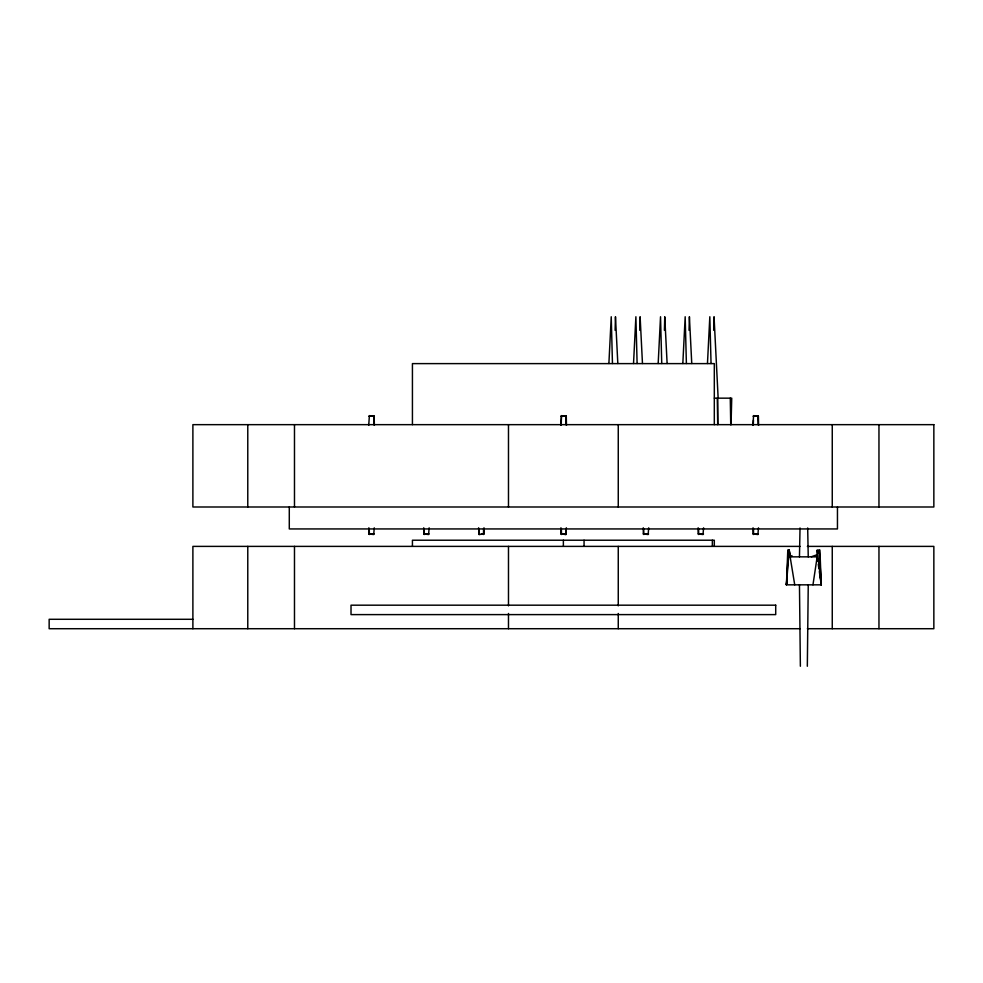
<?xml version="1.0" encoding="UTF-8"?>
<svg xmlns="http://www.w3.org/2000/svg" width="983" height="983" viewBox="0 0 983 983"><rect width="100%" height="100%" fill="white"/><g stroke="black" fill="none" stroke-linecap="round" stroke-linejoin="round"><path stroke-width="1.47" d="M807.326 666.253L808.247 584.836M368.822 527.834L368.908 533.941L373.7 534.531L374.265 527.834M423.698 527.834L423.796 533.941L428.588 534.531L429.153 527.834M481.08 534.236L483.955 533.941L484.041 527.834M560.912 527.834L561.01 533.941L565.803 534.531L566.368 527.834M643.251 527.834L643.337 533.941L648.129 534.531L648.694 527.834M698.127 527.834L698.225 533.941L703.017 534.531L703.582 527.834M753.015 527.834L753.113 533.941L757.905 534.531L758.471 527.834M799.462 556.845L800.027 527.969M368.723 425.369L369.387 415.637L374.179 416.227L374.363 425.369M560.826 425.369L561.49 415.637L566.282 416.227L566.466 425.369M752.929 425.369L753.592 415.637L758.385 416.227L758.569 425.369M483.476 534.531L483.611 528.535M565.803 534.531L565.938 528.535M615.112 330.313L615.469 316.747L617.816 363.489M639.761 330.313L640.117 316.747L642.464 363.489M664.41 330.313L664.754 316.747L667.113 363.489M689.046 330.313L689.402 316.747L691.749 363.489M713.695 330.313L714.051 316.747L718.143 398.164M731.045 424.681L731.733 398.164L714.358 398.164M561.207 424.582L561.49 415.637M753.31 424.582L753.445 420.11M819.908 549.989L821.284 584.836L786.425 584.836L787.801 549.989L790.541 556.845L791.929 555.555M608.895 363.489L611.242 316.747L612.458 363.489M633.531 363.489L635.89 316.747L637.107 363.489M658.18 363.489L660.527 316.747L661.743 363.489M682.829 363.489L685.176 316.747L686.392 363.489M707.465 363.489L709.824 316.747L711.041 363.489M786.855 581.887L786.425 584.836L786.879 577.254M787.051 574.232L788.489 549.989M786.425 584.836L789.177 549.989L790.271 555.469M812.966 584.836L817.168 556.845L817.168 549.989L821.284 584.836L819.22 549.989M817.782 552.729L818.188 549.989L818.458 553.011M811.442 556.734L816.959 554.768M368.908 416.227L374.179 416.227M561.01 416.227L566.282 416.227M753.113 416.227L758.385 416.227M368.908 533.941L374.179 533.941M423.796 533.941L429.067 533.941M478.586 527.834L479.163 534.531L483.955 533.941M561.01 533.941L566.282 533.941M643.337 533.941L648.608 533.941M698.225 533.941L703.496 533.941M753.113 533.941L758.385 533.941M800.101 546.388L192.889 546.388L192.889 628.715M807.35 546.388L933.85 546.388L933.85 628.715L807.35 628.715M789.177 549.989L790.135 556.845L817.168 556.845M192.889 619.29L49.15 619.29L49.15 628.715L800.101 628.715M788.894 551.352L790.541 556.845M790.135 556.845L794.731 584.836M817.377 558.319L817.807 561.268M818.249 564.217L818.9 568.629M819.33 571.578L821.284 584.836L820.338 574.232M819.367 564.967L819.662 568.027M820.252 574.133L821.284 584.836M819.269 562.104L819.797 568.174M757.905 415.637L758.188 424.582M565.803 415.637L566.085 424.582M373.7 415.637L373.982 424.582M753.445 528.535L753.592 534.531M698.557 528.535L698.704 534.531M643.681 528.535L643.816 534.531M561.342 528.535L561.49 534.531M479.016 528.535L479.163 534.531M424.128 528.535L424.275 534.531M369.239 528.535L369.387 534.531M807.682 527.969L808.247 556.845M730.271 398.164L730.738 424.681M717.271 398.164L717.725 424.681L717.762 398.164M799.462 584.836L800.371 666.253M878.962 424.656L878.962 506.995M878.962 546.388L878.962 628.715M837.455 506.995L837.455 528.94L289.285 528.94L289.285 506.995M832.257 424.656L832.257 506.995M832.257 546.388L832.257 628.715M714.309 424.644L714.309 363.612L412.43 363.612L412.43 424.644M714.309 546.327L714.309 540.22L412.43 540.22L412.43 546.327M712.343 540.22L712.343 546.327M618.258 424.656L618.258 506.995M618.258 546.388L618.258 605.847M618.258 613.466L618.258 628.715M584.062 540.22L584.062 546.327M563.37 540.22L563.37 545.762M508.481 424.656L508.481 506.995M508.481 546.388L508.481 605.847M508.481 613.466L508.481 628.715M294.482 424.656L294.482 506.995M294.482 546.388L294.482 628.715M247.777 424.656L247.777 506.995M247.777 546.388L247.777 628.715M933.85 424.656L192.889 424.656L192.889 506.995L933.85 506.995L933.85 424.656M775.71 605.184L351.017 605.184L351.017 614.608L775.71 614.608L775.71 605.184"/></g></svg>
